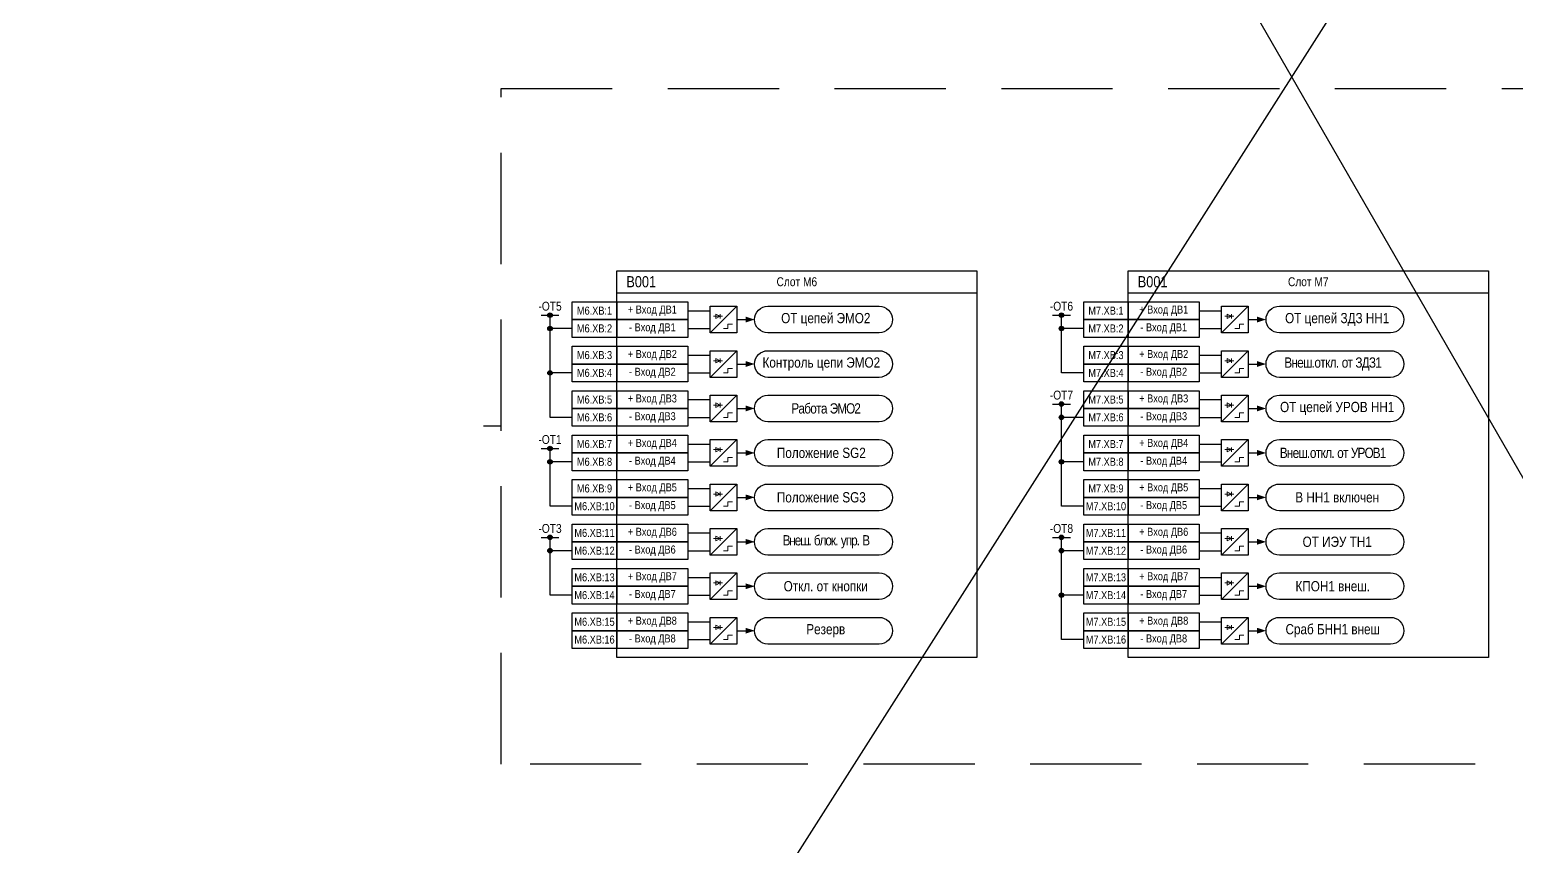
# Model space of a CAD drawing. Header units: millimetres. Extents: x 1657 to 8204, y -558 to 594.
# Drawn here: x 2374 to 2708.3, y -122.5 to 61.2 of the extents above; entities that cross this region are included whole.
import ezdxf

# ---------------------------------------------------------------- set-up
doc = ezdxf.new("R2010")
doc.units = ezdxf.units.MM
doc.linetypes.add('штриховая2', pattern=[0.375, 0.25, -0.125])
doc.layers.add('_ОРЗ_0.3', color=7, linetype='Continuous', lineweight=30)
doc.layers.add('TEXT', color=7, linetype='Continuous', lineweight=25)
doc.layers.add('Основная', color=7, linetype='Continuous')
doc.styles.add('1.8_Gost_RD', font='ARIALN.TTF', dxfattribs={"height": 1.8})
doc.styles.add('2.5_Gost_RD', font='ARIALN.TTF', dxfattribs={"height": 2.5})

# ---------------------------------------------------------------- blocks, each defined once
blk = doc.blocks.new('*U132')
at = {"ltscale": 0.25}
blk.add_line((0, 0), (3, 0), dxfattribs=at)
blk.add_lwpolyline([(2, 0, 1.3, 0, 0), (4, 0, 0, 0, 0)], format="xyseb", dxfattribs=at)
blk = doc.blocks.new('*U133')
at = {"ltscale": 0.25}
blk.add_line((0, 0), (3, 0), dxfattribs=at)
blk.add_lwpolyline([(2, 0, 1.3, 0, 0), (4, 0, 0, 0, 0)], format="xyseb", dxfattribs=at)
blk = doc.blocks.new('Точка')
at = {"ltscale": 100}
h = blk.add_hatch(color=256, dxfattribs=at)
h.dxf.hatch_style = 1
edge = h.paths.add_edge_path()
edge.add_arc((0, 0), 0.5, 0, 360)
blk.add_circle((0, 0), 0.5, dxfattribs=at)
blk = doc.blocks.new('*U126')
at = {"ltscale": 0.25}
blk.add_line((0, 0), (3, 0), dxfattribs=at)
blk.add_lwpolyline([(2, 0, 1.3, 0, 0), (4, 0, 0, 0, 0)], format="xyseb", dxfattribs=at)
blk = doc.blocks.new('*U127')
at = {"ltscale": 0.25}
blk.add_line((0, 0), (3, 0), dxfattribs=at)
blk.add_lwpolyline([(2, 0, 1.3, 0, 0), (4, 0, 0, 0, 0)], format="xyseb", dxfattribs=at)
blk = doc.blocks.new('*U128')
at = {"ltscale": 0.25}
blk.add_line((0, 0), (3, 0), dxfattribs=at)
blk.add_lwpolyline([(2, 0, 1.3, 0, 0), (4, 0, 0, 0, 0)], format="xyseb", dxfattribs=at)
blk = doc.blocks.new('*U129')
at = {"ltscale": 0.25}
blk.add_line((0, 0), (3, 0), dxfattribs=at)
blk.add_lwpolyline([(2, 0, 1.3, 0, 0), (4, 0, 0, 0, 0)], format="xyseb", dxfattribs=at)
blk = doc.blocks.new('*U130')
at = {"ltscale": 0.25}
blk.add_line((0, 0), (3, 0), dxfattribs=at)
blk.add_lwpolyline([(2, 0, 1.3, 0, 0), (4, 0, 0, 0, 0)], format="xyseb", dxfattribs=at)
blk = doc.blocks.new('*U131')
at = {"ltscale": 0.25}
blk.add_line((0, 0), (3, 0), dxfattribs=at)
blk.add_lwpolyline([(2, 0, 1.3, 0, 0), (4, 0, 0, 0, 0)], format="xyseb", dxfattribs=at)
blk = doc.blocks.new('*U137')
at = {"ltscale": 0.25}
blk.add_line((0, 0), (3, 0), dxfattribs=at)
blk.add_lwpolyline([(2, 0, 1.3, 0, 0), (4, 0, 0, 0, 0)], format="xyseb", dxfattribs=at)
blk = doc.blocks.new('*U138')
at = {"ltscale": 0.25}
blk.add_line((0, 0), (3, 0), dxfattribs=at)
blk.add_lwpolyline([(2, 0, 1.3, 0, 0), (4, 0, 0, 0, 0)], format="xyseb", dxfattribs=at)
blk = doc.blocks.new('*U139')
at = {"ltscale": 0.25}
blk.add_line((0, 0), (3, 0), dxfattribs=at)
blk.add_lwpolyline([(2, 0, 1.3, 0, 0), (4, 0, 0, 0, 0)], format="xyseb", dxfattribs=at)
blk = doc.blocks.new('*U140')
at = {"ltscale": 0.25}
blk.add_line((0, 0), (3, 0), dxfattribs=at)
blk.add_lwpolyline([(2, 0, 1.3, 0, 0), (4, 0, 0, 0, 0)], format="xyseb", dxfattribs=at)
blk = doc.blocks.new('*U141')
at = {"ltscale": 0.25}
blk.add_line((0, 0), (3, 0), dxfattribs=at)
blk.add_lwpolyline([(2, 0, 1.3, 0, 0), (4, 0, 0, 0, 0)], format="xyseb", dxfattribs=at)
blk = doc.blocks.new('*U134')
at = {"ltscale": 0.25}
blk.add_line((0, 0), (3, 0), dxfattribs=at)
blk.add_lwpolyline([(2, 0, 1.3, 0, 0), (4, 0, 0, 0, 0)], format="xyseb", dxfattribs=at)
blk = doc.blocks.new('*U135')
at = {"ltscale": 0.25}
blk.add_line((0, 0), (3, 0), dxfattribs=at)
blk.add_lwpolyline([(2, 0, 1.3, 0, 0), (4, 0, 0, 0, 0)], format="xyseb", dxfattribs=at)
blk = doc.blocks.new('*U136')
at = {"ltscale": 0.25}
blk.add_line((0, 0), (3, 0), dxfattribs=at)
blk.add_lwpolyline([(2, 0, 1.3, 0, 0), (4, 0, 0, 0, 0)], format="xyseb", dxfattribs=at)

msp = doc.modelspace()

# ---------------------------------------------------------------- linework, layer by layer
at = {"color": 1, "ltscale": 100}
for p, q in [((3001, 590), (2378, -389)), ((2374, 543), (2888, -349))]:
    msp.add_line(p, q, dxfattribs=at)
at = {"ltscale": 100}
for p, q in [((2489, -3), (2493, -3)), ((2491, -26), (2491, -3)), ((2604, -3), (2608, -3)), ((2606, -16), (2606, -3)), ((2496, -6), (2491, -6)), ((2611, -6), (2606, -6)), ((2496, -16), (2491, -16)), ((2611, -16), (2606, -16)), ((2604, -23), (2608, -23)), ((2606, -46), (2606, -23)), ((2496, -26), (2491, -26)), ((2611, -26), (2606, -26)), ((2480, -28), (2476, -28)), ((2489, -33), (2493, -33)), ((2491, -46), (2491, -33)), ((2496, -36), (2491, -36)), ((2611, -36), (2606, -36)), ((2496, -46), (2491, -46)), ((2611, -46), (2606, -46)), ((2489, -53), (2493, -53)), ((2491, -66), (2491, -53)), ((2604, -53), (2608, -53)), ((2606, -76), (2606, -53)), ((2496, -56), (2491, -56)), ((2611, -56), (2606, -56)), ((2496, -66), (2491, -66)), ((2611, -66), (2606, -66)), ((2611, -76), (2606, -76))]:
    msp.add_line(p, q, dxfattribs=at)
at = {"lineweight": 13, "ltscale": 0.25}
for p, q in [((2529.25, -2.75), (2529.25, -3.75)), ((2644.25, -2.75), (2644.25, -3.75)), ((2529.25, -12.75), (2529.25, -13.75)), ((2644.25, -12.75), (2644.25, -13.75)), ((2529.25, -22.75), (2529.25, -23.75)), ((2644.25, -22.75), (2644.25, -23.75)), ((2529.25, -32.75), (2529.25, -33.75)), ((2644.25, -32.75), (2644.25, -33.75)), ((2529.25, -42.75), (2529.25, -43.75)), ((2644.25, -42.75), (2644.25, -43.75)), ((2529.25, -52.75), (2529.25, -53.75)), ((2644.25, -52.75), (2644.25, -53.75)), ((2529.25, -62.75), (2529.25, -63.75)), ((2644.25, -62.75), (2644.25, -63.75)), ((2529.25, -72.75), (2529.25, -73.75)), ((2644.25, -72.75), (2644.25, -73.75))]:
    msp.add_line(p, q, dxfattribs=at)
at = {"linetype": 'штриховая2', "ltscale": 100}
msp.add_lwpolyline([(2480, 48), (2849, 48), (2849, -104), (2480, -104)], close=True, dxfattribs=at)
at = {"ltscale": 100}
for points in [[(2496, 0), (2506, 0), (2506, -4), (2496, -4)], [(2506, 0), (2522, 0), (2522, -4), (2506, -4)], [(2611, 0), (2621, 0), (2621, -4), (2611, -4)], [(2621, 0), (2637, 0), (2637, -4), (2621, -4)], [(2496, -4), (2506, -4), (2506, -8), (2496, -8)], [(2506, -4), (2522, -4), (2522, -8), (2506, -8)], [(2611, -4), (2621, -4), (2621, -8), (2611, -8)], [(2621, -4), (2637, -4), (2637, -8), (2621, -8)], [(2496, -10), (2506, -10), (2506, -14), (2496, -14)], [(2506, -10), (2522, -10), (2522, -14), (2506, -14)], [(2611, -10), (2621, -10), (2621, -14), (2611, -14)], [(2621, -10), (2637, -10), (2637, -14), (2621, -14)], [(2496, -14), (2506, -14), (2506, -18), (2496, -18)], [(2506, -14), (2522, -14), (2522, -18), (2506, -18)], [(2611, -14), (2621, -14), (2621, -18), (2611, -18)], [(2621, -14), (2637, -14), (2637, -18), (2621, -18)], [(2496, -20), (2506, -20), (2506, -24), (2496, -24)], [(2506, -20), (2522, -20), (2522, -24), (2506, -24)], [(2611, -20), (2621, -20), (2621, -24), (2611, -24)], [(2621, -20), (2637, -20), (2637, -24), (2621, -24)], [(2496, -24), (2506, -24), (2506, -28), (2496, -28)], [(2506, -24), (2522, -24), (2522, -28), (2506, -28)], [(2611, -24), (2621, -24), (2621, -28), (2611, -28)], [(2621, -24), (2637, -24), (2637, -28), (2621, -28)], [(2496, -30), (2506, -30), (2506, -34), (2496, -34)], [(2506, -30), (2522, -30), (2522, -34), (2506, -34)], [(2611, -30), (2621, -30), (2621, -34), (2611, -34)], [(2621, -30), (2637, -30), (2637, -34), (2621, -34)], [(2496, -34), (2506, -34), (2506, -38), (2496, -38)], [(2506, -34), (2522, -34), (2522, -38), (2506, -38)], [(2611, -34), (2621, -34), (2621, -38), (2611, -38)], [(2621, -34), (2637, -34), (2637, -38), (2621, -38)], [(2496, -40), (2506, -40), (2506, -44), (2496, -44)], [(2506, -40), (2522, -40), (2522, -44), (2506, -44)], [(2611, -40), (2621, -40), (2621, -44), (2611, -44)], [(2621, -40), (2637, -40), (2637, -44), (2621, -44)], [(2496, -44), (2506, -44), (2506, -48), (2496, -48)], [(2506, -44), (2522, -44), (2522, -48), (2506, -48)], [(2611, -44), (2621, -44), (2621, -48), (2611, -48)], [(2621, -44), (2637, -44), (2637, -48), (2621, -48)], [(2496, -50), (2506, -50), (2506, -54), (2496, -54)], [(2506, -50), (2522, -50), (2522, -54), (2506, -54)], [(2611, -50), (2621, -50), (2621, -54), (2611, -54)], [(2621, -50), (2637, -50), (2637, -54), (2621, -54)], [(2496, -54), (2506, -54), (2506, -58), (2496, -58)], [(2506, -54), (2522, -54), (2522, -58), (2506, -58)], [(2611, -54), (2621, -54), (2621, -58), (2611, -58)], [(2621, -54), (2637, -54), (2637, -58), (2621, -58)], [(2496, -60), (2506, -60), (2506, -64), (2496, -64)], [(2506, -60), (2522, -60), (2522, -64), (2506, -64)], [(2611, -60), (2621, -60), (2621, -64), (2611, -64)], [(2621, -60), (2637, -60), (2637, -64), (2621, -64)], [(2496, -64), (2506, -64), (2506, -68), (2496, -68)], [(2506, -64), (2522, -64), (2522, -68), (2506, -68)], [(2611, -64), (2621, -64), (2621, -68), (2611, -68)], [(2621, -64), (2637, -64), (2637, -68), (2621, -68)], [(2496, -70), (2506, -70), (2506, -74), (2496, -74)], [(2506, -70), (2522, -70), (2522, -74), (2506, -74)], [(2611, -70), (2621, -70), (2621, -74), (2611, -74)], [(2621, -70), (2637, -70), (2637, -74), (2621, -74)], [(2496, -74), (2506, -74), (2506, -78), (2496, -78)], [(2506, -74), (2522, -74), (2522, -78), (2506, -78)], [(2611, -74), (2621, -74), (2621, -78), (2611, -78)], [(2621, -74), (2637, -74), (2637, -78), (2621, -78)]]:
    msp.add_lwpolyline(points, close=True, dxfattribs=at)
for points in [[(2506, 2), (2587, 2)], [(2621, 2), (2702, 2)]]:
    msp.add_lwpolyline(points, dxfattribs=at)
for points in [[(2527, -1), (2533, -1), (2533, -7), (2527, -7)], [(2642, -1), (2648, -1), (2648, -7), (2642, -7)], [(2527, -11), (2533, -11), (2533, -17), (2527, -17)], [(2642, -11), (2648, -11), (2648, -17), (2642, -17)], [(2527, -21), (2533, -21), (2533, -27), (2527, -27)], [(2642, -21), (2648, -21), (2648, -27), (2642, -27)], [(2527, -31), (2533, -31), (2533, -37), (2527, -37)], [(2642, -31), (2648, -31), (2648, -37), (2642, -37)], [(2527, -41), (2533, -41), (2533, -47), (2527, -47)], [(2642, -41), (2648, -41), (2648, -47), (2642, -47)], [(2527, -51), (2533, -51), (2533, -57), (2527, -57)], [(2642, -51), (2648, -51), (2648, -57), (2642, -57)], [(2527, -61), (2533, -61), (2533, -67), (2527, -67)], [(2642, -61), (2648, -61), (2648, -67), (2642, -67)], [(2527, -71), (2533, -71), (2533, -77), (2527, -77)], [(2642, -71), (2648, -71), (2648, -77), (2642, -77)]]:
    msp.add_lwpolyline(points, close=True)
at = {"lineweight": 13, "ltscale": 0.25}
for points in [[(2529.25, -3.25), (2528.25, -2.75), (2528.25, -3.75), (2529.25, -3.25)], [(2644.25, -3.25), (2643.25, -2.75), (2643.25, -3.75), (2644.25, -3.25)], [(2529.25, -13.25), (2528.25, -12.75), (2528.25, -13.75), (2529.25, -13.25)], [(2644.25, -13.25), (2643.25, -12.75), (2643.25, -13.75), (2644.25, -13.25)], [(2529.25, -23.25), (2528.25, -22.75), (2528.25, -23.75), (2529.25, -23.25)], [(2644.25, -23.25), (2643.25, -22.75), (2643.25, -23.75), (2644.25, -23.25)], [(2529.25, -33.25), (2528.25, -32.75), (2528.25, -33.75), (2529.25, -33.25)], [(2644.25, -33.25), (2643.25, -32.75), (2643.25, -33.75), (2644.25, -33.25)], [(2529.25, -43.25), (2528.25, -42.75), (2528.25, -43.75), (2529.25, -43.25)], [(2644.25, -43.25), (2643.25, -42.75), (2643.25, -43.75), (2644.25, -43.25)], [(2529.25, -53.25), (2528.25, -52.75), (2528.25, -53.75), (2529.25, -53.25)], [(2644.25, -53.25), (2643.25, -52.75), (2643.25, -53.75), (2644.25, -53.25)], [(2529.25, -63.25), (2528.25, -62.75), (2528.25, -63.75), (2529.25, -63.25)], [(2644.25, -63.25), (2643.25, -62.75), (2643.25, -63.75), (2644.25, -63.25)], [(2529.25, -73.25), (2528.25, -72.75), (2528.25, -73.75), (2529.25, -73.25)], [(2644.25, -73.25), (2643.25, -72.75), (2643.25, -73.75), (2644.25, -73.25)]]:
    msp.add_lwpolyline(points, dxfattribs=at)
at = {"lineweight": 13, "flags": 128}
for points in [[(2528.5, -2.5, 0, 0, 0), (2528.5, -2, 0.25, 0, 0), (2528.5, -1.5, 0, 0, 0)], [(2529, -2.5, 0, 0, 0), (2529, -2, 0.25, 0, 0), (2529, -1.5, 0, 0, 0)], [(2643.5, -2.5, 0, 0, 0), (2643.5, -2, 0.25, 0, 0), (2643.5, -1.5, 0, 0, 0)], [(2644, -2.5, 0, 0, 0), (2644, -2, 0.25, 0, 0), (2644, -1.5, 0, 0, 0)], [(2528.5, -12.5, 0, 0, 0), (2528.5, -12, 0.25, 0, 0), (2528.5, -11.5, 0, 0, 0)], [(2529, -12.5, 0, 0, 0), (2529, -12, 0.25, 0, 0), (2529, -11.5, 0, 0, 0)], [(2643.5, -12.5, 0, 0, 0), (2643.5, -12, 0.25, 0, 0), (2643.5, -11.5, 0, 0, 0)], [(2644, -12.5, 0, 0, 0), (2644, -12, 0.25, 0, 0), (2644, -11.5, 0, 0, 0)], [(2528.5, -22.5, 0, 0, 0), (2528.5, -22, 0.25, 0, 0), (2528.5, -21.5, 0, 0, 0)], [(2529, -22.5, 0, 0, 0), (2529, -22, 0.25, 0, 0), (2529, -21.5, 0, 0, 0)], [(2643.5, -22.5, 0, 0, 0), (2643.5, -22, 0.25, 0, 0), (2643.5, -21.5, 0, 0, 0)], [(2644, -22.5, 0, 0, 0), (2644, -22, 0.25, 0, 0), (2644, -21.5, 0, 0, 0)], [(2528.5, -32.5, 0, 0, 0), (2528.5, -32, 0.25, 0, 0), (2528.5, -31.5, 0, 0, 0)], [(2529, -32.5, 0, 0, 0), (2529, -32, 0.25, 0, 0), (2529, -31.5, 0, 0, 0)], [(2643.5, -32.5, 0, 0, 0), (2643.5, -32, 0.25, 0, 0), (2643.5, -31.5, 0, 0, 0)], [(2644, -32.5, 0, 0, 0), (2644, -32, 0.25, 0, 0), (2644, -31.5, 0, 0, 0)], [(2528.5, -42.5, 0, 0, 0), (2528.5, -42, 0.25, 0, 0), (2528.5, -41.5, 0, 0, 0)], [(2529, -42.5, 0, 0, 0), (2529, -42, 0.25, 0, 0), (2529, -41.5, 0, 0, 0)], [(2643.5, -42.5, 0, 0, 0), (2643.5, -42, 0.25, 0, 0), (2643.5, -41.5, 0, 0, 0)], [(2644, -42.5, 0, 0, 0), (2644, -42, 0.25, 0, 0), (2644, -41.5, 0, 0, 0)], [(2528.5, -52.5, 0, 0, 0), (2528.5, -52, 0.25, 0, 0), (2528.5, -51.5, 0, 0, 0)], [(2529, -52.5, 0, 0, 0), (2529, -52, 0.25, 0, 0), (2529, -51.5, 0, 0, 0)], [(2643.5, -52.5, 0, 0, 0), (2643.5, -52, 0.25, 0, 0), (2643.5, -51.5, 0, 0, 0)], [(2644, -52.5, 0, 0, 0), (2644, -52, 0.25, 0, 0), (2644, -51.5, 0, 0, 0)], [(2528.5, -62.5, 0, 0, 0), (2528.5, -62, 0.25, 0, 0), (2528.5, -61.5, 0, 0, 0)], [(2529, -62.5, 0, 0, 0), (2529, -62, 0.25, 0, 0), (2529, -61.5, 0, 0, 0)], [(2643.5, -62.5, 0, 0, 0), (2643.5, -62, 0.25, 0, 0), (2643.5, -61.5, 0, 0, 0)], [(2644, -62.5, 0, 0, 0), (2644, -62, 0.25, 0, 0), (2644, -61.5, 0, 0, 0)], [(2528.5, -72.5, 0, 0, 0), (2528.5, -72, 0.25, 0, 0), (2528.5, -71.5, 0, 0, 0)], [(2529, -72.5, 0, 0, 0), (2529, -72, 0.25, 0, 0), (2529, -71.5, 0, 0, 0)], [(2643.5, -72.5, 0, 0, 0), (2643.5, -72, 0.25, 0, 0), (2643.5, -71.5, 0, 0, 0)], [(2644, -72.5, 0, 0, 0), (2644, -72, 0.25, 0, 0), (2644, -71.5, 0, 0, 0)]]:
    msp.add_lwpolyline(points, format="xyseb", dxfattribs=at)
at = {"ltscale": 100}
for points in [[(2540, -7, -1), (2540, -1), (2565, -1, -1), (2565, -7)], [(2655, -7, -1), (2655, -1), (2680, -1, -1), (2680, -7)], [(2540, -17, -1), (2540, -11), (2565, -11, -1), (2565, -17)], [(2655, -17, -1), (2655, -11), (2680, -11, -1), (2680, -17)], [(2540, -27, -1), (2540, -21), (2565, -21, -1), (2565, -27)], [(2655, -27, -1), (2655, -21), (2680, -21, -1), (2680, -27)], [(2540, -37, -1), (2540, -31), (2565, -31, -1), (2565, -37)], [(2655, -37, -1), (2655, -31), (2680, -31, -1), (2680, -37)], [(2540, -47, -1), (2540, -41), (2565, -41, -1), (2565, -47)], [(2655, -47, -1), (2655, -41), (2680, -41, -1), (2680, -47)], [(2540, -57, -1), (2540, -51), (2565, -51, -1), (2565, -57)], [(2655, -57, -1), (2655, -51), (2680, -51, -1), (2680, -57)], [(2540, -67, -1), (2540, -61), (2565, -61, -1), (2565, -67)], [(2655, -67, -1), (2655, -61), (2680, -61, -1), (2680, -67)], [(2540, -77, -1), (2540, -71), (2565, -71, -1), (2565, -77)], [(2655, -77, -1), (2655, -71), (2680, -71, -1), (2680, -77)]]:
    msp.add_lwpolyline(points, format="xyb", close=True, dxfattribs=at)
at = {"layer": '_ОРЗ_0.3', "ltscale": 100}
for points in [[(2506, 7), (2587, 7), (2587, -80), (2506, -80)], [(2621, 7), (2702, 7), (2702, -80), (2621, -80)]]:
    msp.add_lwpolyline(points, close=True, dxfattribs=at)
at = {"layer": 'Основная', "color": 0}
for p, q in [((2522, -2), (2527, -2)), ((2637, -2), (2642, -2)), ((2522, -6), (2527, -6)), ((2637, -6), (2642, -6)), ((2522, -12), (2527, -12)), ((2637, -12), (2642, -12)), ((2522, -16), (2527, -16)), ((2637, -16), (2642, -16)), ((2522, -22), (2527, -22)), ((2637, -22), (2642, -22)), ((2522, -26), (2527, -26)), ((2637, -26), (2642, -26)), ((2522, -32), (2527, -32)), ((2637, -32), (2642, -32)), ((2522, -36), (2527, -36)), ((2637, -36), (2642, -36)), ((2522, -42), (2527, -42)), ((2637, -42), (2642, -42)), ((2522, -46), (2527, -46)), ((2637, -46), (2642, -46)), ((2522, -52), (2527, -52)), ((2637, -52), (2642, -52)), ((2522, -56), (2527, -56)), ((2637, -56), (2642, -56)), ((2522, -62), (2527, -62)), ((2637, -62), (2642, -62)), ((2522, -66), (2527, -66)), ((2637, -66), (2642, -66)), ((2522, -72), (2527, -72)), ((2637, -72), (2642, -72)), ((2522, -76), (2527, -76)), ((2637, -76), (2642, -76))]:
    msp.add_line(p, q, dxfattribs=at)
at = {"layer": 'Основная', "ltscale": 0.25}
for p, q in [((2533, -1), (2527, -7)), ((2648, -1), (2642, -7)), ((2533, -11), (2527, -17)), ((2648, -11), (2642, -17)), ((2533, -21), (2527, -27)), ((2648, -21), (2642, -27)), ((2533, -31), (2527, -37)), ((2648, -31), (2642, -37)), ((2533, -41), (2527, -47)), ((2648, -41), (2642, -47)), ((2533, -51), (2527, -57)), ((2648, -51), (2642, -57)), ((2533, -61), (2527, -67)), ((2648, -61), (2642, -67)), ((2533, -71), (2527, -77)), ((2648, -71), (2642, -77))]:
    msp.add_line(p, q, dxfattribs=at)
at = {"layer": 'Основная', "color": 0, "lineweight": 13}
for p, q in [((2527.75, -3.25), (2529.75, -3.25)), ((2642.75, -3.25), (2644.75, -3.25)), ((2527.75, -13.25), (2529.75, -13.25)), ((2642.75, -13.25), (2644.75, -13.25)), ((2527.75, -23.25), (2529.75, -23.25)), ((2642.75, -23.25), (2644.75, -23.25)), ((2527.75, -33.25), (2529.75, -33.25)), ((2642.75, -33.25), (2644.75, -33.25)), ((2527.75, -43.25), (2529.75, -43.25)), ((2642.75, -43.25), (2644.75, -43.25)), ((2527.75, -53.25), (2529.75, -53.25)), ((2642.75, -53.25), (2644.75, -53.25)), ((2527.75, -63.25), (2529.75, -63.25)), ((2642.75, -63.25), (2644.75, -63.25)), ((2527.75, -73.25), (2529.75, -73.25)), ((2642.75, -73.25), (2644.75, -73.25))]:
    msp.add_line(p, q, dxfattribs=at)
for p, q in [((2530, -6), (2531, -6)), ((2531, -5), (2532, -5)), ((2531, -6), (2531, -5)), ((2645, -6), (2646, -6)), ((2646, -5), (2647, -5)), ((2646, -6), (2646, -5)), ((2530, -16), (2531, -16)), ((2531, -15), (2532, -15)), ((2531, -16), (2531, -15)), ((2645, -16), (2646, -16)), ((2646, -15), (2647, -15)), ((2646, -16), (2646, -15)), ((2530, -26), (2531, -26)), ((2531, -25), (2532, -25)), ((2531, -26), (2531, -25)), ((2645, -26), (2646, -26)), ((2646, -25), (2647, -25)), ((2646, -26), (2646, -25)), ((2530, -36), (2531, -36)), ((2531, -35), (2532, -35)), ((2531, -36), (2531, -35)), ((2645, -36), (2646, -36)), ((2646, -35), (2647, -35)), ((2646, -36), (2646, -35)), ((2530, -46), (2531, -46)), ((2531, -45), (2532, -45)), ((2531, -46), (2531, -45)), ((2645, -46), (2646, -46)), ((2646, -45), (2647, -45)), ((2646, -46), (2646, -45)), ((2530, -56), (2531, -56)), ((2531, -55), (2532, -55)), ((2531, -56), (2531, -55)), ((2645, -56), (2646, -56)), ((2646, -55), (2647, -55)), ((2646, -56), (2646, -55)), ((2530, -66), (2531, -66)), ((2531, -65), (2532, -65)), ((2531, -66), (2531, -65)), ((2645, -66), (2646, -66)), ((2646, -65), (2647, -65)), ((2646, -66), (2646, -65)), ((2530, -76), (2531, -76)), ((2531, -75), (2532, -75)), ((2531, -76), (2531, -75)), ((2645, -76), (2646, -76)), ((2646, -75), (2647, -75)), ((2646, -76), (2646, -75))]:
    msp.add_line(p, q, dxfattribs=at).dxf.unprotected_set("ltscale", 0)

# ---------------------------------------------------------------- block references
at = {"ltscale": 100}
for p in [(2491, -3), (2606, -3), (2491, -6), (2606, -6), (2491, -16), (2606, -23), (2606, -26), (2491, -33), (2491, -36), (2606, -36), (2491, -53), (2606, -53), (2491, -56), (2606, -56), (2606, -66)]:
    msp.add_blockref('Точка', p, dxfattribs=at)
at = {"ltscale": 0.35}
for name, p in [('*U132', (2533, -4)), ('*U137', (2648, -4)), ('*U133', (2533, -14)), ('*U138', (2648, -14)), ('*U126', (2533, -24)), ('*U139', (2648, -24)), ('*U127', (2533, -34)), ('*U140', (2648, -34)), ('*U128', (2533, -44)), ('*U141', (2648, -44)), ('*U129', (2533, -54)), ('*U134', (2648, -54)), ('*U130', (2533, -64)), ('*U135', (2648, -64)), ('*U131', (2533, -74)), ('*U136', (2648, -74))]:
    msp.add_blockref(name, p, dxfattribs=at)

# ---------------------------------------------------------------- texts
at = {"ltscale": 100, "attachment_point": 5}
for s, insert, char_height, width, style in [('B001', (2511.5, 4.5), 2.5, 11, '2.5_Gost_RD'), ('Слот М6', (2546.5, 4.5), 2, 81, '1.8_Gost_RD'), ('B001', (2626.5, 4.5), 2.5, 11, '2.5_Gost_RD'), ('Слот М7', (2661.5, 4.5), 2, 81, '1.8_Gost_RD'), ('-ОТ5', (2491, -1), 2, 81, '1.8_Gost_RD'), ('-ОТ6', (2606, -1), 2, 81, '1.8_Gost_RD'), ('М6.XB:1', (2501, -2), 1.8, 10, '1.8_Gost_RD'), ('+ Вход ДВ1', (2514, -2), 1.8, 16, '1.8_Gost_RD'), ('М7.XB:1', (2616, -2), 1.8, 10, '1.8_Gost_RD'), ('+ Вход ДВ1', (2629, -2), 1.8, 16, '1.8_Gost_RD'), ('\\pxsm0.7;ОТ цепей ЗДЗ НН1', (2668, -4), 2.3, 31, '2.5_Gost_RD'), ('М6.XB:2', (2501, -6), 1.8, 10, '1.8_Gost_RD'), ('- Вход ДВ1', (2514, -6), 1.8, 16, '1.8_Gost_RD'), ('М7.XB:2', (2616, -6), 1.8, 10, '1.8_Gost_RD'), ('- Вход ДВ1', (2629, -6), 1.8, 16, '1.8_Gost_RD'), ('М6.XB:3', (2501, -12), 1.8, 10, '1.8_Gost_RD'), ('+ Вход ДВ2', (2514, -12), 1.8, 16, '1.8_Gost_RD'), ('М7.XB:3', (2616, -12), 1.8, 10, '1.8_Gost_RD'), ('+ Вход ДВ2', (2629, -12), 1.8, 16, '1.8_Gost_RD'), ('\\pxsm0.7;{\\T0.9;Внеш.откл. от ЗДЗ1}', (2667, -14), 2.3, 31, '2.5_Gost_RD'), ('М6.XB:4', (2501, -16), 1.8, 10, '1.8_Gost_RD'), ('- Вход ДВ2', (2514, -16), 1.8, 16, '1.8_Gost_RD'), ('М7.XB:4', (2616, -16), 1.8, 10, '1.8_Gost_RD'), ('- Вход ДВ2', (2629, -16), 1.8, 16, '1.8_Gost_RD'), ('-ОТ7', (2606, -21), 2, 81, '1.8_Gost_RD'), ('М6.XB:5', (2501, -22), 1.8, 10, '1.8_Gost_RD'), ('+ Вход ДВ3', (2514, -22), 1.8, 16, '1.8_Gost_RD'), ('М7.XB:5', (2616, -22), 1.8, 10, '1.8_Gost_RD'), ('+ Вход ДВ3', (2629, -22), 1.8, 16, '1.8_Gost_RD'), ('\\pxsm0.7;ОТ цепей УРОВ НН1', (2668, -24), 2.3, 31, '2.5_Gost_RD'), ('М6.XB:6', (2501, -26), 1.8, 10, '1.8_Gost_RD'), ('- Вход ДВ3', (2514, -26), 1.8, 16, '1.8_Gost_RD'), ('М7.XB:6', (2616, -26), 1.8, 10, '1.8_Gost_RD'), ('- Вход ДВ3', (2629, -26), 1.8, 16, '1.8_Gost_RD'), ('\\pxt16;-ОТ1', (2491, -31), 2, 81, '1.8_Gost_RD'), ('М6.XB:7', (2501, -32), 1.8, 10, '1.8_Gost_RD'), ('+ Вход ДВ4', (2514, -32), 1.8, 16, '1.8_Gost_RD'), ('М7.XB:7', (2616, -32), 1.8, 10, '1.8_Gost_RD'), ('+ Вход ДВ4', (2629, -32), 1.8, 16, '1.8_Gost_RD'), ('\\pxsm0.7;{\\T0.9;Внеш.откл. от УРОВ1}', (2667, -34), 2.3, 31, '2.5_Gost_RD'), ('М6.XB:8', (2501, -36), 1.8, 10, '1.8_Gost_RD'), ('- Вход ДВ4', (2514, -36), 1.8, 16, '1.8_Gost_RD'), ('М7.XB:8', (2616, -36), 1.8, 10, '1.8_Gost_RD'), ('- Вход ДВ4', (2629, -36), 1.8, 16, '1.8_Gost_RD'), ('М6.XB:9', (2501, -42), 1.8, 10, '1.8_Gost_RD'), ('+ Вход ДВ5', (2514, -42), 1.8, 16, '1.8_Gost_RD'), ('М7.XB:9', (2616, -42), 1.8, 10, '1.8_Gost_RD'), ('+ Вход ДВ5', (2629, -42), 1.8, 16, '1.8_Gost_RD'), ('В НН1 включен', (2668, -44), 2.3, 28, '2.5_Gost_RD'), ('М6.XB:10', (2501, -46), 1.8, 10, '1.8_Gost_RD'), ('- Вход ДВ5', (2514, -46), 1.8, 16, '1.8_Gost_RD'), ('М7.XB:10', (2616, -46), 1.8, 10, '1.8_Gost_RD'), ('- Вход ДВ5', (2629, -46), 1.8, 16, '1.8_Gost_RD'), ('\\pxt16;-ОТ3', (2491, -51), 2, 81, '1.8_Gost_RD'), ('-ОТ8', (2606, -51), 2, 81, '1.8_Gost_RD'), ('М6.XB:11', (2501, -52), 1.8, 10, '1.8_Gost_RD'), ('+ Вход ДВ6', (2514, -52), 1.8, 16, '1.8_Gost_RD'), ('М7.XB:11', (2616, -52), 1.8, 10, '1.8_Gost_RD'), ('+ Вход ДВ6', (2629, -52), 1.8, 16, '1.8_Gost_RD'), ('\\pxsm0.7;ОТ ИЭУ ТН1', (2668, -54), 2.3, 31, '2.5_Gost_RD'), ('М6.XB:12', (2501, -56), 1.8, 10, '1.8_Gost_RD'), ('- Вход ДВ6', (2514, -56), 1.8, 16, '1.8_Gost_RD'), ('М7.XB:12', (2616, -56), 1.8, 10, '1.8_Gost_RD'), ('- Вход ДВ6', (2629, -56), 1.8, 16, '1.8_Gost_RD'), ('М6.XB:13', (2501, -62), 1.8, 10, '1.8_Gost_RD'), ('+ Вход ДВ7', (2514, -62), 1.8, 16, '1.8_Gost_RD'), ('М7.XB:13', (2616, -62), 1.8, 10, '1.8_Gost_RD'), ('+ Вход ДВ7', (2629, -62), 1.8, 16, '1.8_Gost_RD'), ('\\pxsm0.7;КПОН1 внеш.', (2667, -64), 2.3, 31, '2.5_Gost_RD'), ('М6.XB:14', (2501, -66), 1.8, 10, '1.8_Gost_RD'), ('- Вход ДВ7', (2514, -66), 1.8, 16, '1.8_Gost_RD'), ('М7.XB:14', (2616, -66), 1.8, 10, '1.8_Gost_RD'), ('- Вход ДВ7', (2629, -66), 1.8, 16, '1.8_Gost_RD'), ('М6.XB:15', (2501, -72), 1.8, 10, '1.8_Gost_RD'), ('+ Вход ДВ8', (2514, -72), 1.8, 16, '1.8_Gost_RD'), ('М7.XB:15', (2616, -72), 1.8, 10, '1.8_Gost_RD'), ('+ Вход ДВ8', (2629, -72), 1.8, 16, '1.8_Gost_RD'), ('\\pxsm0.7;Сраб БНН1 внеш', (2667, -74), 2.3, 27.9711, '2.5_Gost_RD'), ('М6.XB:16', (2501, -76), 1.8, 10, '1.8_Gost_RD'), ('- Вход ДВ8', (2514, -76), 1.8, 16, '1.8_Gost_RD'), ('М7.XB:16', (2616, -76), 1.8, 10, '1.8_Gost_RD'), ('- Вход ДВ8', (2629, -76), 1.8, 16, '1.8_Gost_RD')]:
    msp.add_mtext(s, dxfattribs=dict(at, insert=insert, char_height=char_height, width=width, style=style))
at = {"layer": 'TEXT', "ltscale": 100, "char_height": 2.3, "attachment_point": 5, "style": '2.5_Gost_RD'}
for s, insert, width in [('\\pxsm0.7;ОТ цепей ЭМО2', (2553, -4), 31), ('\\pxsm0.7;Контроль цепи ЭМО2', (2552, -14), 28), ('\\pxsm0.7;{\\T0.9;Работа ЭМО2}', (2553, -24), 31), ('\\pxsm0.7;Положение SG2', (2552, -34), 31), ('\\pxsm0.7;Положение SG3', (2552, -44), 31), ('\\pxsm0.7;{\\T0.85;Внеш. блок. упр. В}', (2553, -54), 31), ('\\pxsm0.7;Откл. от кнопки', (2553, -64), 31), ('\\pxsm0.7;Резерв', (2553, -74), 31)]:
    msp.add_mtext(s, dxfattribs=dict(at, insert=insert, width=width))

doc.saveas('drawing.dxf')
